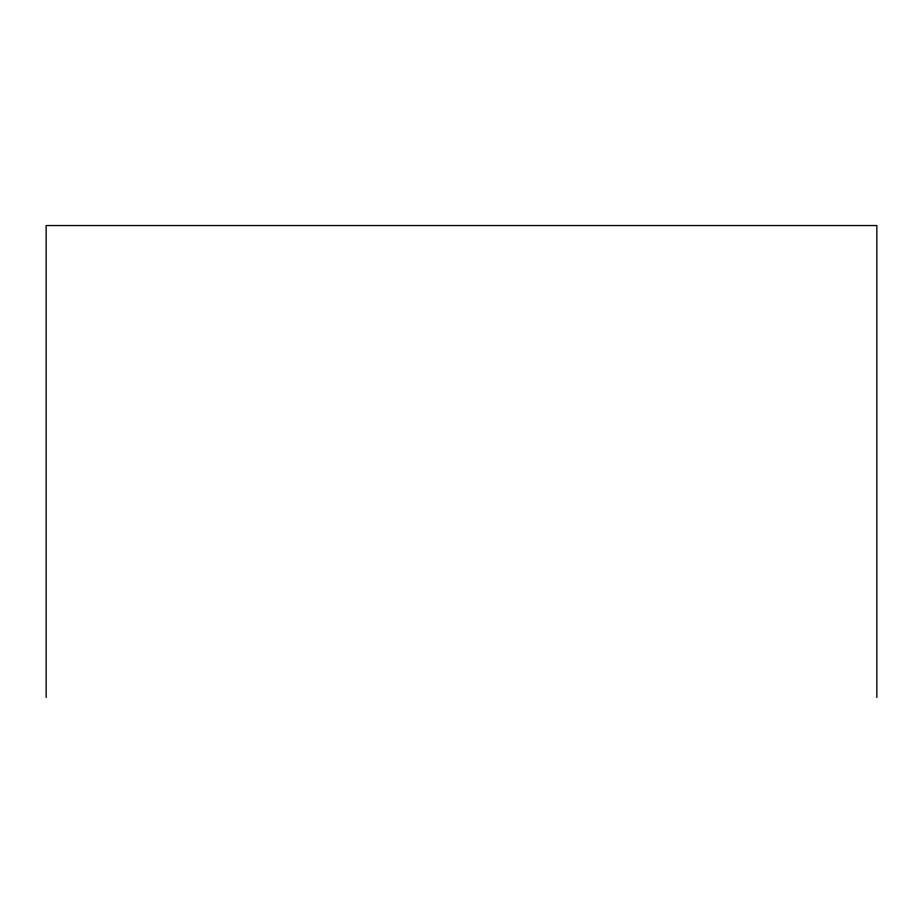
<?xml version="1.0" encoding="UTF-8"?>
<svg xmlns="http://www.w3.org/2000/svg" width="923" height="923" viewBox="0 0 923 923"><rect width="100%" height="100%" fill="white"/><g stroke="black" fill="none" stroke-linecap="round" stroke-linejoin="round"><path stroke-width="1.38" d="M876.85 697.453L876.85 225.547L46.15 225.547L46.15 697.453"/></g></svg>
